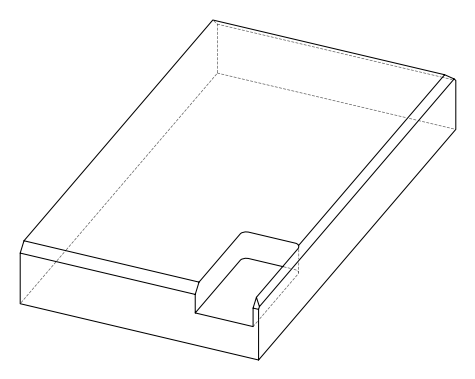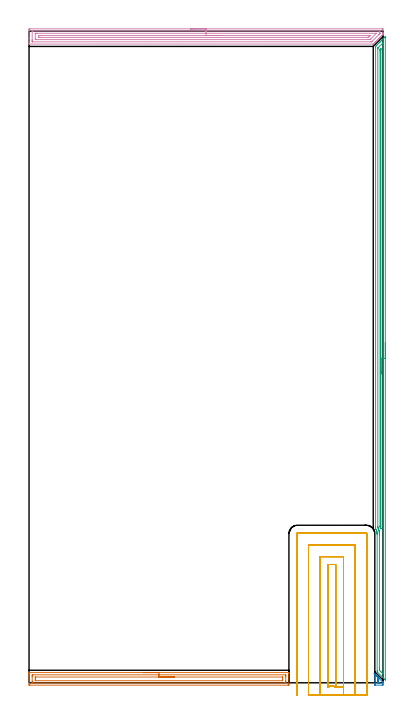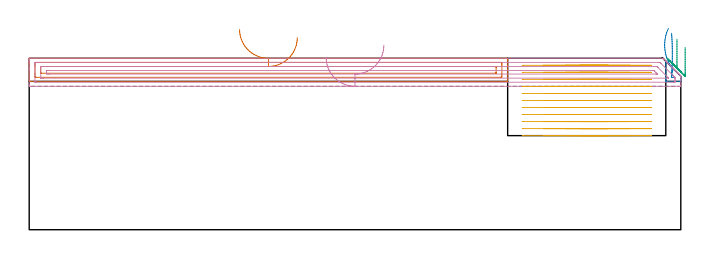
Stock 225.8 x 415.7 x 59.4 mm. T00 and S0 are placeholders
(PLAN: 5 operations, 1 tool changes, 42.5 min)
(1 AREA_MILL | FG_CHAMFER_SURFACE | UGT0205_001 | 4.2 min | 5465 mm3)
(2 AREA_MILL_1 | FG_CHAMFER_SURFACE_1 | UGT0205_001 | 0.26 min | 325 mm3)
(3 AREA_MILL_2 | FG_CHAMFER_SURFACE_2 | UGT0205_001 | 9.15 min | 7867 mm3)
(4 AREA_MILL_3 | FG_CHAMFER_SURFACE_3 | UGT0205_001 | 7.37 min | 10486 mm3)
(5 MILL_SLOT | SLOT_PARTIAL_RECTANGULAR | NXT0201_013 | Follow Part, ap 2.5, ae 75% | 21.56 min | 146898 mm3)
(TOOL UGT0205_001 | Chamfer Mill 20 x 3 x 45 deg. | D20 FL50 Z2)
(TOOL NXT0201_013 | ENDMILL 10mm | D10 FL30 Z4)
(OP 1 AREA_MILL)
G17 G21 G94 G90
T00 M6
G54
G17 G0 G90 X72.9 Y6.5 S1061 M3
G43 Z69.4 H0
G94 G1 X72.938 Z68.528 F250.
X73.052 Z67.664
X73.241 Z66.812
X73.503 Z65.98
X73.837 Z65.174
X74.24 Z64.4
X74.708 Z63.664
X75.24 Z62.972
X75.829 Z62.329
X76.472 Z61.74
X77.164 Z61.208
X77.9 Z60.74
X78.674 Z60.337
X79.48 Z60.003
X80.312 Z59.741
X81.164 Z59.552
X82.028 Z59.438
X82.9 Z59.4
X165.617
X165.792 Y6.497 Z59.388
X165.794 Y6.489 Z59.38
X165.8 Y6.115 Z59.015
Y5.872 Z58.772
Y5.148 Z58.043
Y3.904 Z56.8
Y2.502 Z55.398
Y-0.77 Z52.127
X165.797 Y-1.031 Z51.866
X165.791 Y-1.492 Z51.406
X165.641 Y-1.496 Z51.402
X165.17 Y-1.5 Z51.4
X0.63
X0.159 Y-1.496 Z51.402
X0.009 Y-1.492 Z51.406
X0. Y-1.031 Z51.866
Y3.383 Z56.277
Y4.786 Z57.682
Y5.148 Z58.043
Y5.872 Z58.772
Y6.115 Z59.015
X0.006 Y6.489 Z59.38
X0.008 Y6.497 Z59.388
X0.183 Y6.5 Z59.4
X82.9
Y5.086 Z57.986
X163.445 Y5.085 Z57.985
X163.766 Y5.079 Z57.979
X163.79 Y4.974 Z57.874
X163.797 Y4.737 Z57.637
X163.799 Y4.265 Z57.165
X163.8 Y3.852 Z56.752
Y1.204 Z54.104
X163.799 Y0.735 Z53.635
X163.797 Y0.324 Z53.224
X163.787 Y-0.079 Z52.821
X163.381 Y-0.085 Z52.815
X163.318
X2.355
X2.034 Y-0.079 Z52.821
X2.01 Y0.026 Z52.926
X2.003 Y0.263 Z53.163
X2.001 Y0.735 Z53.635
X2. Y1.148 Z54.048
Y3.796 Z56.696
X2.001 Y4.265 Z57.165
X2.003 Y4.676 Z57.576
X2.013 Y5.079 Z57.979
X2.419 Y5.085 Z57.985
X2.482
X82.9 Y5.086 Z57.986
Y3.672 Z56.572
X161.593 Y3.671 Z56.571
X161.69 Y3.67 Z56.57
X161.767 Y3.667 Z56.567
X161.784 Y3.665 Z56.565
X161.79 Y3.645 Z56.545
X161.794 Y3.587 Z56.487
X161.798 Y3.383 Z56.283
X161.8 Y3.178 Z56.078
Y2.295 Z55.195
X161.799 Y1.617 Z54.517
X161.797 Y1.415 Z54.315
X161.79 Y1.346 Z54.246
X161.786 Y1.334 Z54.234
X161.774 Y1.333 Z54.233
X161.739 Y1.33 Z54.23
X161.593 Y1.329 Z54.229
X4.207
X4.11 Y1.33 Z54.23
X4.033 Y1.333 Z54.233
X4.016 Y1.335 Z54.235
X4.01 Y1.355 Z54.255
X4.006 Y1.413 Z54.313
X4.002 Y1.617 Z54.517
X4. Y1.822 Z54.722
Y2.705 Z55.605
X4.001 Y3.383 Z56.283
X4.003 Y3.585 Z56.485
X4.01 Y3.654 Z56.554
X4.014 Y3.665 Z56.565
X4.026 Y3.667 Z56.567
X4.061 Y3.67 Z56.57
X4.207 Y3.671 Z56.571
X82.9 Y3.672 Z56.572
X83.772 Z56.61
X84.636 Z56.723
X85.488 Z56.912
X86.32 Z57.175
X87.126 Z57.508
X87.9 Z57.911
X88.636 Z58.38
X89.328 Z58.911
X89.971 Z59.5
X90.56 Z60.144
X91.092 Z60.836
X91.56 Z61.572
X91.963 Z62.345
X92.297 Z63.151
X92.559 Z63.983
X92.748 Z64.835
X92.862 Z65.7
X92.9 Z66.572
G0 Z69.4
M5
M2
(OP 2 AREA_MILL_1)
G17 G21 G94 G90
T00 M6
G54
G17 G0 G90 X221.509 Y4.591 S1061 M3
G43 Z69.738 H0
G94 G1 X221.176 Y4.925 Z69.004 F250.
X220.888 Y5.212 Z68.232
X220.65 Y5.451 Z67.428
X220.461 Y5.639 Z66.597
X220.325 Y5.775 Z65.746
X220.242 Y5.859 Z64.882
X220.212 Y5.888 Z64.011
X220.236 Y5.864 Z63.139
X220.314 Y5.787 Z62.273
X220.444 Y5.656 Z61.421
X220.627 Y5.473 Z60.588
X220.86 Y5.24 Z59.78
X221.143 Y4.958 Z59.004
X221.472 Y4.629 Z58.267
X221.845 Y4.255 Z57.572
X222.26 Y3.841 Z56.926
X222.713 Y3.388 Z56.334
X223.2 Y2.9 Z55.799
X225.491 Y0.609 Z53.509
X225.688 Y0.409 Z53.308
X225.792 Y0.298 Z53.194
X225.794 Y0.241 Z53.138
X225.8 Y-0.095 Z52.805
Y-0.871 Z52.029
X225.798 Y-1.078 Z51.822
X225.793 Y-1.493 Z51.407
X225.605 Y-1.497 Z51.403
X225.395 Y-1.5 Z51.4
X221.005
X220.607 Y-1.49 Z51.404
X220.603 Y-1.48 Z51.415
X220.601 Y-1.078 Z51.816
X220.6 Y-0.267 Z52.633
Y5.467 Z58.367
X220.603 Y5.483 Z58.381
X220.605 Z58.382
X220.631 Y5.47 Z58.368
X223.2 Y2.9 Z55.799
X222.61 Y1.028 Z53.928
X222.631 Y1.011 Z53.911
X222.689 Y0.958 Z53.858
X222.761 Y0.889 Z53.789
X222.969 Y0.681 Z53.581
X223.639 Y0.011 Z52.911
X223.696 Y-0.049 Z52.851
X223.71 Y-0.067 Z52.833
X223.717 Y-0.078 Z52.822
X223.703 Y-0.08 Z52.82
X223.639 Y-0.083 Z52.817
X223.526 Y-0.085 Z52.815
X222.761 Y-0.08 Z52.82
X222.641 Y-0.079 Z52.821
X222.61 Y-0.062 Z52.838
X222.604 Y-0.041 Z52.859
X222.601 Y0.681 Z53.581
Y0.841 Z53.741
X222.608 Y1.003 Z53.903
X222.61 Y1.028 Z53.928
X222.658 Y1.617 Z54.57
X222.702 Y2.147 Z55.262
X222.741 Y2.616 Z55.997
X222.774 Y3.018 Z56.77
X222.801 Y3.352 Z57.575
X222.823 Y3.615 Z58.407
X222.838 Y3.805 Z59.258
X222.848 Y3.92 Z60.123
X222.851 Y3.959 Z60.994
X222.848 Y3.923 Z61.866
X222.839 Y3.811 Z62.731
X222.823 Y3.624 Z63.583
X222.802 Y3.364 Z64.416
X222.775 Y3.033 Z65.222
X222.742 Y2.632 Z65.997
X222.704 Y2.166 Z66.733
X222.66 Y1.638 Z67.426
X222.612 Y1.052 Z68.07
G0 Z69.4
M5
M2
(OP 3 AREA_MILL_2)
G17 G21 G94 G90
T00 M6
G54
G17 G0 G90 X227.3 Y217. S1061 M3
G43 Z69.4 H0
Z63.2
G94 G1 Y216.962 Z62.328 F250.
Y216.848 Z61.464
Y216.659 Z60.612
Y216.397 Z59.78
Y216.063 Z58.974
Y215.66 Z58.2
Y215.192 Z57.464
Y214.661 Z56.772
Y214.071 Z56.129
Y213.428 Z55.54
Y212.736 Z55.009
Y212. Z54.54
Y211.226 Z54.137
Y210.42 Z53.803
Y209.588 Z53.541
Y208.737 Z53.352
Y207.872 Z53.238
Y207. Z53.2
Y1.972
X227.298 Y1.813 Z53.201
X227.286 Y1.822 Z53.213
X227.128 Y1.972 Z53.371
X222.44 Y6.66 Z58.06
X222.215 Y6.885 Z58.282
X222.105 Y6.998 Z58.391
X222.1 Y7.779 Z58.4
X222.099 Y94.694
X222.097 Y94.952 Z58.397
X222.096 Y95.019
Y95.157 Z58.4
X222.085 Y95.329 Z58.405
X222.084 Y95.38 Z58.408
X222.069 Y95.534 Z58.426
X222.054 Y95.676 Z58.44
X222.048 Y95.751 Z58.45
X222.04 Y95.828 Z58.458
X221.967 Y96.222 Z58.528
X221.958 Y96.273 Z58.538
X221.824 Y96.795 Z58.675
X221.758 Y96.983 Z58.742
X221.704 Y97.116 Z58.796
X221.683 Y97.166 Z58.816
X221.555 Y97.431 Z58.943
X221.463 Y97.62 Z59.033
X221.24 Y98.009 Z59.258
X221.21 Y98.059 Z59.286
X221.102 Y98.235 Z59.387
X221.1 Y98.901 Z59.4
Y405.775
X221.104 Y405.996 Z59.389
X221.107 Y406.011 Z59.386
X221.321 Y406.222 Z59.178
X221.372 Y406.272 Z59.128
X221.996 Y406.898 Z58.5
X222.215 Y407.115 Z58.285
X222.877 Y407.779 Z57.619
X223.068 Y407.968 Z57.432
X223.108 Y408.008 Z57.392
X223.759 Y408.661 Z56.738
X223.917 Y408.817 Z56.583
X224.002 Y408.902 Z56.498
X224.2 Y409.101 Z56.298
X224.298 Y409.199 Z56.199
X224.641 Y409.542 Z55.856
X224.766 Y409.666 Z55.734
X224.895 Y409.795 Z55.605
X225.082 Y409.983 Z55.416
X225.191 Y410.093 Z55.306
X225.788 Y410.688 Z54.711
X225.963 Y410.865 Z54.534
X226.681 Y411.582 Z53.818
X226.845 Y411.747 Z53.652
X227.286 Y412.185 Z53.214
X227.293 Y412.189 Z53.207
X227.297 Y412.185 Z53.202
X227.3 Y412.177 Z53.2
Y412.173
Y207.
X225.886 Z54.614
X225.885 Y6.071 Z54.615
X225.884 Y5.992 Z54.616
X225.879 Y5.705 Z54.621
X225.786 Y5.776 Z54.714
X225.562 Y5.992 Z54.938
X225.082 Y6.469 Z55.418
X224.664 Y6.885 Z55.836
X224.2 Y7.35 Z56.3
X223.773 Y7.779 Z56.727
X223.628 Y7.93 Z56.872
X223.521 Y8.044 Z56.979
X223.519 Y8.126 Z56.981
X223.515 Y8.472 Z56.985
Y8.672
X223.514 Y9.367 Z56.986
Y94.238
X223.513 Y94.435 Z56.987
X223.506 Y95.139 Z56.994
X223.5 Y95.329 Z57.
X223.478 Y95.69 Z57.022
X223.437 Y96.102 Z57.063
X223.42 Y96.222 Z57.08
X223.318 Y96.818 Z57.182
X223.246 Y97.116 Z57.254
X223.22 Y97.215 Z57.28
X223.087 Y97.672 Z57.413
X222.964 Y98.009 Z57.536
X222.875 Y98.225 Z57.625
X222.671 Y98.665 Z57.829
X222.553 Y98.902 Z57.947
X222.528 Y98.957 Z57.972
X222.521 Y99.005 Z57.979
X222.518 Y99.106 Z57.982
X222.516 Y99.31 Z57.984
X222.514 Y99.717 Z57.986
X222.515 Y404.435 Z57.985
X222.519 Y404.842 Z57.981
X222.521 Y404.94 Z57.979
X222.565 Y405.003 Z57.935
X222.659 Y405.102 Z57.841
X222.879 Y405.328 Z57.621
X225.762 Y408.212 Z54.738
X225.854 Y408.3 Z54.646
X225.87 Y408.314 Z54.63
X225.879 Y408.319 Z54.621
X225.88 Y408.284 Z54.62
X225.885 Y408.088 Z54.615
X225.886 Y207. Z54.614
X224.472 Z56.028
X224.471 Y98.628 Z56.029
X224.469 Y98.455 Z56.031
X224.465 Y98.27 Z56.035
X224.462 Y98.246 Z56.038
X224.422 Y98.369 Z56.078
X224.38 Y98.495 Z56.12
X224.337 Y98.621 Z56.163
X224.259 Y98.843 Z56.241
X224.236 Y98.902 Z56.264
X224.2 Y98.995 Z56.3
X223.963 Y99.554 Z56.537
X223.935 Y99.633 Z56.565
X223.932 Y99.704 Z56.568
X223.93 Y99.796 Z56.57
X223.929 Y100.07 Z56.571
Y402.923
X223.93 Y403.541 Z56.57
X223.933 Y403.812 Z56.567
X223.935 Y403.904 Z56.565
X223.987 Y403.975 Z56.513
X224.2 Y404.198 Z56.3
X224.317 Y404.317 Z56.183
X224.435 Y404.435 Z56.065
X224.45 Y404.445 Z56.05
X224.462 Y404.453 Z56.038
X224.465 Y404.435 Z56.035
X224.469 Y404.261 Z56.031
X224.471 Y404.16 Z56.029
X224.472 Y207. Z56.028
Y206.129 Z56.066
Y205.264 Z56.18
Y204.412 Z56.369
Y203.58 Z56.632
Y202.774 Z56.965
Y202. Z57.368
Y201.264 Z57.837
Y200.572 Z58.368
Y199.929 Z58.957
Y199.34 Z59.601
Y198.809 Z60.293
Y198.34 Z61.028
Y197.937 Z61.802
Y197.603 Z62.608
Y197.341 Z63.44
Y197.152 Z64.292
Y197.038 Z65.157
Y197. Z66.028
G0 Z69.4
M5
M2
(OP 4 AREA_MILL_3)
G17 G21 G94 G90
T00 M6
G54
G17 G0 G90 X102.9 Y417.2 S1061 M3
G43 Z69.4 H0
Z59.7
G94 G1 X102.938 Z58.828 F250.
X103.052 Z57.964
X103.241 Z57.112
X103.503 Z56.28
X103.837 Z55.474
X104.24 Z54.7
X104.708 Z53.964
X105.24 Z53.272
X105.829 Z52.629
X106.472 Z52.04
X107.164 Z51.508
X107.9 Z51.04
X108.674 Z50.637
X109.48 Z50.303
X110.312 Z50.041
X111.164 Z49.852
X112.028 Z49.738
X112.9 Z49.7
X225.21
X225.432 Y417.198 Z49.702
X225.798 Y417.191 Z49.705
X225.8 Y417.04 Z49.858
Y414.993 Z51.902
Y414.137 Z52.763
Y414.106 Z52.794
X225.79 Y413.699 Z53.201
X225.772 Y413.672 Z53.228
X225.678 Y413.578 Z53.322
X225.333 Y413.231 Z53.665
X224.827 Y412.727 Z54.173
X224.452 Y412.35 Z54.546
X223.975 Y411.875 Z55.025
X223.571 Y411.469 Z55.427
X223.427 Y411.327 Z55.572
X223.133 Y411.034 Z55.867
X222.69 Y410.588 Z56.309
X222.22 Y410.12 Z56.779
X221.809 Y409.707 Z57.19
X221.307 Y409.207 Z57.692
X220.927 Y408.826 Z58.071
X220.753 Y408.653 Z58.247
X220.571 Y408.47 Z58.429
X220.046 Y407.945 Z58.952
X219.862 Y407.762 Z59.138
X219.787 Y407.687 Z59.212
X219.602 Y407.502 Z59.39
X219.597 Y407.501 Z59.391
X219.416 Y407.5 Z59.4
X0.144
X0.01 Y407.506 Z59.393
X0. Y407.788 Z59.111
Y408.255 Z58.644
Y408.826 Z58.069
Y410.873 Z56.024
Y411.469 Z55.425
Y416.755 Z50.142
X0.003 Y417.056 Z49.841
X0.01 Y417.192 Z49.705
X0.148 Y417.199 Z49.699
X0.59 Y417.2 Z49.7
X112.9
Y415.786 Z51.114
X223.427 Y415.785 Z51.115
X223.518 Y415.784 Z51.116
X223.781 Y415.779 Z51.121
X223.79 Y415.694 Z51.206
X223.797 Y415.509 Z51.391
X223.799 Y414.993 Z51.907
X223.8 Y414.625 Z52.275
X223.799 Y414.368 Z52.532
X223.795 Y414.24 Z52.66
X223.79 Y414.177 Z52.723
X223.785 Y414.147 Z52.753
X223.755 Y414.112 Z52.788
X223.595 Y413.946 Z52.954
X223.427 Y413.777 Z53.123
X223.153 Y413.502 Z53.398
X218.971 Y409.32 Z57.58
X218.72 Y409.073 Z57.827
X218.626 Y408.983 Z57.917
X218.569 Y408.93 Z57.97
X218.479 Y408.921 Z57.979
X218.079 Y408.916 Z57.984
X217.989 Y408.915 Z57.985
X2.373
X2.282 Y408.916 Z57.984
X2.019 Y408.921 Z57.979
X2.01 Y409.006 Z57.894
X2.003 Y409.191 Z57.709
X2.001 Y409.707 Z57.193
X2. Y410.075 Z56.825
X2.001 Y415.36 Z51.54
X2.008 Y415.73 Z51.17
X2.01 Y415.774 Z51.126
X2.025 Y415.779 Z51.121
X2.072 Y415.782 Z51.118
X2.172 Y415.784 Z51.116
X2.373 Y415.786 Z51.114
X2.462
X112.9
Y414.372 Z52.528
X221.445 Y414.371 Z52.529
X221.474 Y414.369 Z52.531
X221.514 Y414.365 Z52.535
X221.549 Y414.359 Z52.541
X221.523 Y414.33 Z52.57
X221.476 Y414.279 Z52.621
X221.312 Y414.112 Z52.788
X217.933 Y410.732 Z56.168
X217.787 Y410.588 Z56.312
X217.584 Y410.392 Z56.508
X217.528 Y410.339 Z56.561
X217.444 Y410.335 Z56.565
X217.188 Y410.332 Z56.568
X216.559 Y410.329 Z56.571
X216.296 Y410.328 Z56.572
X4.417 Y410.329 Z56.571
X4.155 Y410.332 Z56.568
X4.069 Y410.335 Z56.565
X4.01 Y410.339 Z56.561
X4.006 Y410.435 Z56.465
X4.002 Y410.588 Z56.312
X4. Y410.741 Z56.159
X4.001 Y414.265 Z52.635
X4.004 Y414.317 Z52.583
X4.01 Y414.356 Z52.544
X4.015 Y414.365 Z52.535
X4.025 Y414.367 Z52.533
X4.155 Y414.369 Z52.531
X4.784 Y414.371 Z52.529
X5.047 Y414.372 Z52.528
X112.9
Y412.957 Z53.943
X217.188
X217.466 Y412.956 Z53.944
X217.626 Y412.953 Z53.947
X217.673 Y412.951 Z53.949
X217.687 Y412.947 Z53.953
X217.674 Y412.931 Z53.969
X217.627 Y412.878 Z54.022
X217.587 Y412.836 Z54.064
X217.375 Y412.624 Z54.276
X217.101 Y412.35 Z54.55
X216.7 Y411.951 Z54.949
X216.563 Y411.817 Z55.083
X216.511 Y411.771 Z55.129
X216.484 Y411.75 Z55.15
X216.449 Y411.748 Z55.152
X216.296 Y411.745 Z55.155
X216.019 Y411.743 Z55.157
X6.829
X6.551 Y411.745 Z55.155
X6.108 Y411.75 Z55.15
X6.01 Y411.756 Z55.144
X6.006 Y411.929 Z54.971
X6.001 Y412.288 Z54.612
Y412.35 Z54.55
X6.01 Y412.76 Z54.14
X6.02 Y412.95 Z53.95
X6.219 Y412.953 Z53.947
X6.829 Y412.956 Z53.944
X7.107 Y412.957 Z53.943
X112.9
X113.772 Z53.981
X114.636 Z54.095
X115.488 Z54.283
X116.32 Z54.546
X117.126 Z54.88
X117.9 Z55.282
X118.636 Z55.751
X119.328 Z56.282
X119.971 Z56.872
X120.56 Z57.515
X121.092 Z58.207
X121.56 Z58.943
X121.963 Z59.716
X122.297 Z60.522
X122.559 Z61.354
X122.748 Z62.206
X122.862 Z63.071
X122.9 Z63.943
G0 Z69.4
M5
M2
(OP 5 MILL_SLOT)
G17 G21 G94 G90
T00 M6
G54
G17 G0 G90 X200.683 Y-7.999 S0 M3
G43 Z69.4 H0
Z56.964
G94 G1 X200.605 Y-5. F250.
G2 X200.6 Y-4.611 R15. F500.
G1 Y-2.345
X195.6
G3 X190.8 Y-2.345 R5.
G1 Y75.5
X195.6
Y-2.345
X200.6
Y80.5
X185.8
Y-4.614
G2 X185.795 Y-5. R15.
G1 X185.718 Y-7.999 F250.
X208.266 Y-7.996
X208.11 Y-5.
G2 X208.1 Y-4.611 R7.5 F500.
G1 Y88.
X178.3
Y-4.614
G2 X178.29 Y-5. R7.5
G1 X178.136 Y-7.996 F250.
X215.6 Y-7.611
Y-4.611
Y95.1 F500.
G3 X215.2 Y95.5 R0.4
G1 X171.2
G3 X170.8 Y95.1 R0.4
G1 Y-4.614
Y-7.614 F250.
G0 X200.6 Y-8. Z54.527
G1 Y-5.
Y-2.733 F500.
X195.6
G3 X190.8 Y-2.733 R5.
G1 Y75.5
X195.6
Y-2.733
X200.6
Y80.5
X185.8
Y-5.
Y-8. F250.
X208.1
Y-5.
Y88. F500.
X178.3
Y-5.
Y-8. F250.
X215.6
Y-5.
Y95.1 F500.
G3 X215.2 Y95.5 R0.4
G1 X171.2
G3 X170.8 Y95.1 R0.4
G1 Y-5.
Y-8. F250.
G0 X200.6 Z52.091
G1 Y-5.
Y-2.733 F500.
X195.6
G3 X190.8 Y-2.733 R5.
G1 Y75.5
X195.6
Y-2.733
X200.6
Y80.5
X185.8
Y-5.
Y-8. F250.
X208.1
Y-5.
Y88. F500.
X178.3
Y-5.
Y-8. F250.
X215.6
Y-5.
Y95.1 F500.
G3 X215.2 Y95.5 R0.4
G1 X171.2
G3 X170.8 Y95.1 R0.4
G1 Y-5.
Y-8. F250.
G0 X200.6 Z49.654
G1 Y-5.
Y-2.733 F500.
X195.6
G3 X190.8 Y-2.733 R5.
G1 Y75.5
X195.6
Y-2.733
X200.6
Y80.5
X185.8
Y-5.
Y-8. F250.
X208.1
Y-5.
Y88. F500.
X178.3
Y-5.
Y-8. F250.
X215.6
Y-5.
Y95.1 F500.
G3 X215.2 Y95.5 R0.4
G1 X171.2
G3 X170.8 Y95.1 R0.4
G1 Y-5.
Y-8. F250.
G0 X200.6 Z47.218
G1 Y-5.
Y-2.733 F500.
X195.6
G3 X190.8 Y-2.733 R5.
G1 Y75.5
X195.6
Y-2.733
X200.6
Y80.5
X185.8
Y-5.
Y-8. F250.
X208.1
Y-5.
Y88. F500.
X178.3
Y-5.
Y-8. F250.
X215.6
Y-5.
Y95.1 F500.
G3 X215.2 Y95.5 R0.4
G1 X171.2
G3 X170.8 Y95.1 R0.4
G1 Y-5.
Y-8. F250.
G0 X200.6 Z44.782
G1 Y-5.
Y-2.733 F500.
X195.6
G3 X190.8 Y-2.733 R5.
G1 Y75.5
X195.6
Y-2.733
X200.6
Y80.5
X185.8
Y-5.
Y-8. F250.
X208.1
Y-5.
Y88. F500.
X178.3
Y-5.
Y-8. F250.
X215.6
Y-5.
Y95.1 F500.
G3 X215.2 Y95.5 R0.4
G1 X171.2
G3 X170.8 Y95.1 R0.4
G1 Y-5.
Y-8. F250.
G0 X200.6 Z42.345
G1 Y-5.
Y-2.733 F500.
X195.6
G3 X190.8 Y-2.733 R5.
G1 Y75.5
X195.6
Y-2.733
X200.6
Y80.5
X185.8
Y-5.
Y-8. F250.
X208.1
Y-5.
Y88. F500.
X178.3
Y-5.
Y-8. F250.
X215.6
Y-5.
Y95.1 F500.
G3 X215.2 Y95.5 R0.4
G1 X171.2
G3 X170.8 Y95.1 R0.4
G1 Y-5.
Y-8. F250.
G0 X200.6 Z39.909
G1 Y-5.
Y-2.733 F500.
X195.6
G3 X190.8 Y-2.733 R5.
G1 Y75.5
X195.6
Y-2.733
X200.6
Y80.5
X185.8
Y-5.
Y-8. F250.
X208.1
Y-5.
Y88. F500.
X178.3
Y-5.
Y-8. F250.
X215.6
Y-5.
Y95.1 F500.
G3 X215.2 Y95.5 R0.4
G1 X171.2
G3 X170.8 Y95.1 R0.4
G1 Y-5.
Y-8. F250.
G0 X200.6 Z37.473
G1 Y-5.
Y-2.733 F500.
X195.6
G3 X190.8 Y-2.733 R5.
G1 Y75.5
X195.6
Y-2.733
X200.6
Y80.5
X185.8
Y-5.
Y-8. F250.
X208.1
Y-5.
Y88. F500.
X178.3
Y-5.
Y-8. F250.
X215.6
Y-5.
Y95.1 F500.
G3 X215.2 Y95.5 R0.4
G1 X171.2
G3 X170.8 Y95.1 R0.4
G1 Y-5.
Y-8. F250.
G0 X200.6 Z35.036
G1 Y-5.
Y-2.733 F500.
X195.6
G3 X190.8 Y-2.733 R5.
G1 Y75.5
X195.6
Y-2.733
X200.6
Y80.5
X185.8
Y-5.
Y-8. F250.
X208.1
Y-5.
Y88. F500.
X178.3
Y-5.
Y-8. F250.
X215.6
Y-5.
Y95.1 F500.
G3 X215.2 Y95.5 R0.4
G1 X171.2
G3 X170.8 Y95.1 R0.4
G1 Y-5.
Y-8. F250.
G0 X200.6 Z32.6
G1 Y-5.
Y-2.733 F500.
X195.6
G3 X190.8 Y-2.733 R5.
G1 Y75.5
X195.6
Y-2.733
X200.6
Y80.5
X185.8
Y-5.
Y-8. F250.
X208.1
Y-5.
Y88. F500.
X178.3
Y-5.
Y-8. F250.
X215.6
Y-5.
Y95.1 F500.
G3 X215.2 Y95.5 R0.4
G1 X171.2
G3 X170.8 Y95.1 R0.4
G1 Y-5.
Y-8. F250.
G0 Z69.4
M5
M2
